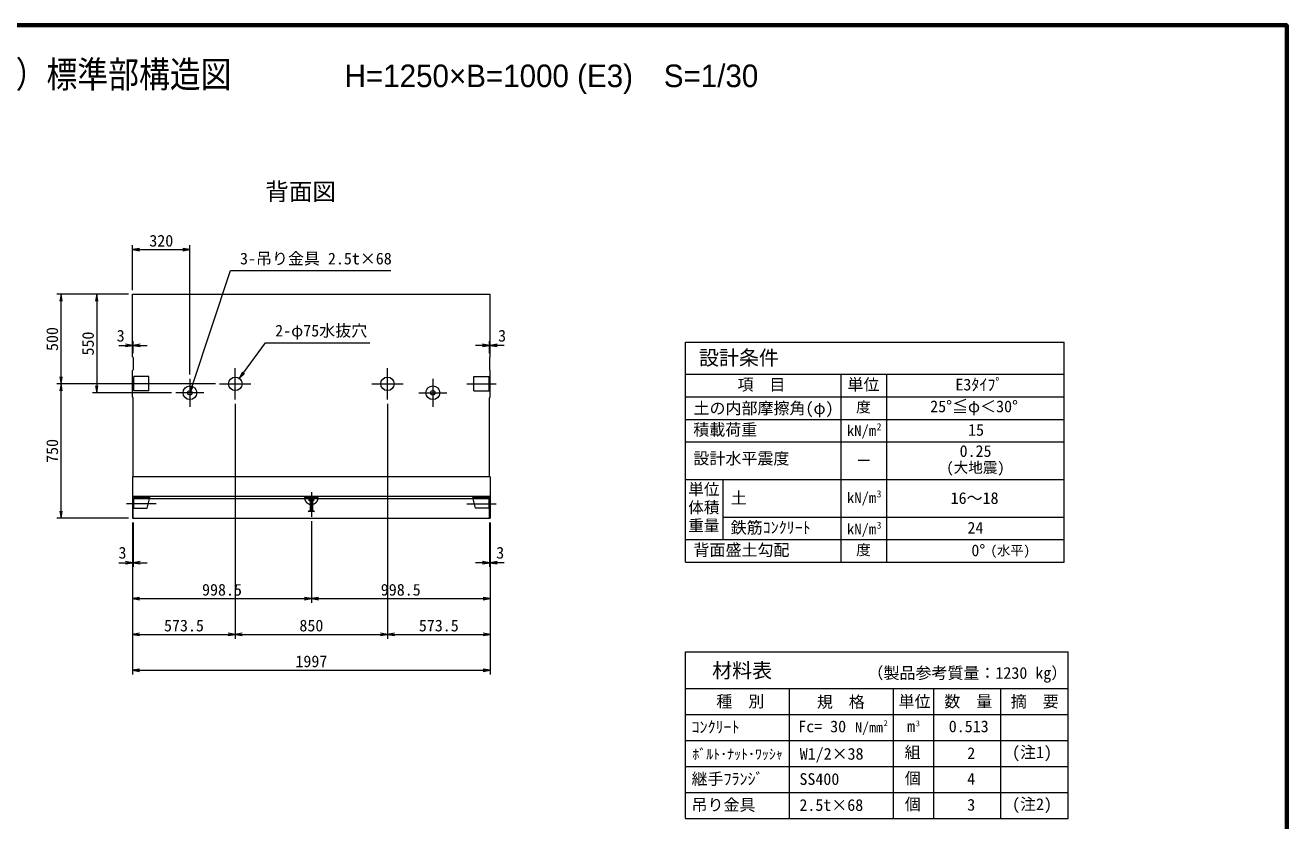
# Model space of a CAD drawing. Units: millimetres at full size, sheet at 1:30; some dimension numbers follow another scale. Extents: x 134809 to 146659, y -1498 to 6777.
# Drawn here: x 139611 to 146659, y 2332 to 6777 of the extents above; entities that cross this region are included whole.
import ezdxf
from ezdxf.enums import TextEntityAlignment as Align

# ---------------------------------------------------------------- set-up
doc = ezdxf.new("R2010")
doc.units = ezdxf.units.MM
doc.header["$LTSCALE"] = 30
doc.linetypes.add('CHAIN', pattern=[18.5, 12, -1.5, 3.5, -1.5])
doc.linetypes.add('DASHED', pattern=[7.5, 6, -1.5])
for name, color, linetype, lineweight in [('01図枠', 1, 'Continuous', 70), ('中心', 6, 'CHAIN', 9), ('外形線', 7, 'Continuous', 13), ('寸法', 2, 'Continuous', 9), ('細線', 4, 'Continuous', 9)]:
    doc.layers.add(name, color=color, linetype=linetype, lineweight=lineweight)
doc.layers.add('文字', color=7, linetype='Continuous')
doc.styles.add('ＭＳ ゴシック', font='')
doc.styles.add('ＭＳ Ｐゴシック', font='')
doc.styles.get('ＭＳ ゴシック').set_extended_font_data('MS Gothic')
doc.styles.get('ＭＳ Ｐゴシック').set_extended_font_data('MS PGothic')

# ---------------------------------------------------------------- blocks, each defined once
blk = doc.blocks.new('open_arrow')
at = {"color": 0, "linetype": 'Continuous', "lineweight": -2}
blk.add_lwpolyline([(7.5, 1.25), (0, 0), (7.5, -1.25)], dxfattribs=at)

msp = doc.modelspace()

# ---------------------------------------------------------------- linework, layer by layer
at = {"layer": '01図枠'}
msp.add_lwpolyline([(134808.55, -1383.36), (146658.55, -1383.36), (146658.55, 6776.64), (134808.55, 6776.64)], close=True, dxfattribs=at)
at = {"layer": '中心'}
for p, q in [((140531.3, 4801.7), (140531.3, 4644.7)), ((140784.8, 4685.7), (140784.8, 4860.7)), ((141634.8, 4685.7), (141634.8, 4860.7)), ((141888.3, 4801.7), (141888.3, 4644.7)), ((140342.3, 4773.2), (140177.3, 4773.2)), ((140609.8, 4723.2), (140452.8, 4723.2)), ((140697.3, 4773.2), (140872.3, 4773.2)), ((141547.3, 4773.2), (141722.3, 4773.2)), ((141809.8, 4723.2), (141966.8, 4723.2)), ((142077.3, 4773.2), (142242.3, 4773.2)), ((141209.8, 4168.33), (141209.8, 4029.33)), ((140342.3, 4102.69), (140177.3, 4102.69)), ((142077.3, 4102.69), (142242.3, 4102.69))]:
    msp.add_line(p, q, dxfattribs=at)
at = {"layer": '外形線'}
for p, q in [((140211.3, 5273.2), (142208.3, 5273.2)), ((140211.3, 4923.2), (140211.3, 5273.2)), ((142208.3, 4923.2), (142208.3, 5273.2)), ((140211.3, 4923.2), (140214.3, 4920.2)), ((140214.3, 4920.2), (140214.3, 4851.2)), ((142208.3, 4923.2), (142205.3, 4920.2)), ((142205.3, 4920.2), (142205.3, 4851.2)), ((140211.3, 4848.2), (140214.3, 4851.2)), ((140211.3, 4698.2), (140211.3, 4848.2)), ((142208.3, 4848.2), (142205.3, 4851.2)), ((142208.3, 4698.2), (142208.3, 4848.2)), ((140211.3, 4698.2), (140214.3, 4695.2)), ((140214.3, 4256.2), (140214.3, 4695.2)), ((142208.3, 4698.2), (142205.3, 4695.2)), ((142205.3, 4256.2), (142205.3, 4695.2)), ((140211.3, 4253.2), (140214.3, 4256.2)), ((140211.3, 4253.2), (140211.3, 4023.2)), ((142208.3, 4253.2), (142205.3, 4256.2)), ((142208.3, 4253.2), (142208.3, 4023.2)), ((140211.3, 4133.2), (142208.3, 4133.2)), ((140211.3, 4023.2), (142208.3, 4023.2))]:
    msp.add_line(p, q, dxfattribs=at)
for centre in [(140784.8, 4773.2), (141634.8, 4773.2)]:
    msp.add_circle(centre, 37.5, dxfattribs=at)
at = {"layer": '寸法'}
for p, q in [((140211.3, 5297.2), (140211.3, 5547.2)), ((140211.3, 5523.2), (140531.3, 5523.2)), ((140531.3, 4825.7), (140531.3, 5547.2)), ((140187.3, 5273.2), (139787.3, 5273.2)), ((139811.3, 4773.2), (139811.3, 5273.2)), ((140187.3, 5273.2), (139987.3, 5273.2)), ((140011.3, 5273.2), (140011.3, 4723.2)), ((140211.3, 4947.2), (140211.3, 5012.17)), ((140214.3, 4944.2), (140214.3, 5012.17)), ((142205.3, 4944.2), (142205.3, 5012.17)), ((142208.3, 4947.2), (142208.3, 5012.17)), ((140133.3, 4988.17), (140292.3, 4988.17)), ((142286.3, 4988.17), (142127.3, 4988.17)), ((140673.3, 4773.2), (139787.3, 4773.2)), ((140673.3, 4773.2), (139787.3, 4773.2)), ((139811.3, 4023.2), (139811.3, 4773.2)), ((140428.8, 4723.2), (139987.3, 4723.2)), ((140784.8, 4661.7), (140784.8, 3349.2)), ((140784.8, 4661.7), (140784.8, 3349.2)), ((141634.8, 4661.7), (141634.8, 3349.2)), ((141634.8, 4661.7), (141634.8, 3349.2)), ((140187.3, 4023.2), (139787.3, 4023.2)), ((140211.3, 3999.2), (140211.3, 3149.2)), ((140211.3, 3999.2), (140211.3, 3349.2)), ((140211.3, 3999.2), (140211.3, 3549.2)), ((140211.3, 3999.2), (140211.3, 3749.84)), ((140214.3, 3999.2), (140214.3, 3749.84)), ((141209.8, 4005.33), (141209.8, 3549.2)), ((141209.8, 4005.33), (141209.8, 3549.2)), ((142205.3, 3999.2), (142205.3, 3749.84)), ((142208.3, 3999.2), (142208.3, 3149.2)), ((142208.3, 3999.2), (142208.3, 3349.2)), ((142208.3, 3999.2), (142208.3, 3549.2)), ((142208.3, 3999.2), (142208.3, 3749.84)), ((140133.3, 3773.84), (140292.3, 3773.84)), ((142286.3, 3773.84), (142127.3, 3773.84)), ((140211.3, 3573.2), (141209.8, 3573.2)), ((141209.8, 3573.2), (142208.3, 3573.2)), ((140211.3, 3373.2), (140784.8, 3373.2)), ((140784.8, 3373.2), (141634.8, 3373.2)), ((141634.8, 3373.2), (142208.3, 3373.2)), ((140211.3, 3173.2), (142208.3, 3173.2))]:
    msp.add_line(p, q, dxfattribs=at)
at = {"layer": '寸法', "color": 3}
for p, q in [((143299.39, 3902.65), (143299.39, 5006.19)), ((143299.39, 5006.19), (145414.39, 5006.19)), ((145414.39, 3776.65), (145414.39, 5006.19)), ((143299.39, 3776.65), (143299.39, 4826.65)), ((143299.39, 4826.65), (145414.39, 4826.65)), ((144169.39, 3776.65), (144169.39, 4826.65)), ((144424.39, 3776.65), (144424.39, 4826.65)), ((143299.39, 4700.65), (145414.39, 4700.65)), ((143299.39, 4574.65), (145414.39, 4574.65)), ((143299.39, 4448.65), (145414.39, 4448.65)), ((143299.39, 4238.65), (145414.39, 4238.65)), ((143509.39, 3902.65), (143509.39, 4238.65)), ((143509.39, 4028.65), (145414.39, 4028.65)), ((143299.39, 3902.65), (145414.39, 3902.65)), ((143299.39, 3776.65), (145414.39, 3776.65)), ((143299.39, 2344.96), (143299.39, 3276.65)), ((143299.39, 3276.65), (145436.89, 3276.65)), ((145436.89, 2344.96), (145436.89, 3276.65)), ((143299.39, 3070.12), (145436.89, 3070.12)), ((143880.64, 2344.96), (143880.64, 3070.12)), ((144461.89, 2344.96), (144461.89, 3070.12)), ((144686.89, 2344.96), (144686.89, 3070.12)), ((144686.89, 2489.99), (144686.89, 3070.12)), ((145061.89, 2344.96), (145061.89, 3070.12)), ((143299.39, 2925.09), (145436.89, 2925.09)), ((143299.39, 2780.05), (145436.89, 2780.05)), ((143299.39, 2635.02), (145436.89, 2635.02)), ((143299.39, 2489.99), (145436.89, 2489.99)), ((143299.39, 2344.96), (145436.89, 2344.96))]:
    msp.add_line(p, q, dxfattribs=at)
at = {"layer": '寸法', "color": 3, "linetype": 'DASHED'}
for p, q in [((141171.3, 4138.33), (141248.3, 4138.33)), ((141197.3, 4127.33), (141222.3, 4127.33)), ((141197.3, 4119), (141197.3, 4127.33)), ((141222.3, 4119), (141197.3, 4119)), ((141202.8, 4119), (141202.8, 4067)), ((141216.8, 4119), (141216.8, 4067)), ((141222.3, 4127.33), (141222.3, 4119)), ((141192.3, 4059.33), (141202.8, 4067)), ((141227.3, 4059.33), (141192.3, 4059.33)), ((141202.8, 4067), (141216.8, 4067)), ((141216.8, 4067), (141227.3, 4059.33))]:
    msp.add_line(p, q, dxfattribs=at)
at = {"layer": '寸法'}
for points in [[(140531.3, 4723.2), (140543.55, 4760.23), (140757.14, 5405.6), (141654.55, 5405.6)], [(140807.01, 4803.42), (140830.1, 4834.84), (140953.64, 5002.92), (141536.87, 5002.92)]]:
    msp.add_lwpolyline(points, dxfattribs=at)
at = {"layer": '寸法', "color": 3}
for centre, radius in [((140531.3, 4723.2), 38.5), ((140531.3, 4723.2), 12.5), ((141888.3, 4723.2), 38.5), ((141888.3, 4723.2), 12.5)]:
    msp.add_circle(centre, radius, dxfattribs=at)
at = {"layer": '寸法', "color": 3, "linetype": 'DASHED'}
msp.add_arc((141209.8, 4138.33), 38.5, 180, 0, dxfattribs=at)
at = {"layer": '細線'}
for p, q in [((140217.3, 4733.2), (140217.3, 4813.2)), ((140302.3, 4813.2), (140217.3, 4813.2)), ((140302.3, 4733.2), (140302.3, 4813.2)), ((142117.3, 4733.2), (142117.3, 4813.2)), ((142117.3, 4813.2), (142202.3, 4813.2)), ((142202.3, 4733.2), (142202.3, 4813.2)), ((140302.3, 4733.2), (140217.3, 4733.2)), ((142117.3, 4733.2), (142202.3, 4733.2)), ((142208.3, 4253.2), (140211.3, 4253.2)), ((142208.3, 4142.82), (140211.3, 4142.82)), ((140214.3, 4023.2), (140214.3, 4133.2)), ((142205.3, 4023.2), (142205.3, 4133.2))]:
    msp.add_line(p, q, dxfattribs=at)
at = {"layer": '細線', "linetype": 'DASHED'}
for p, q in [((140217.3, 4077.69), (140217.3, 4137.69)), ((140217.3, 4137.69), (140308.3, 4137.69)), ((140293.3, 4077.69), (140308.3, 4137.69)), ((142126.3, 4077.69), (142111.3, 4137.69)), ((142202.3, 4137.69), (142111.3, 4137.69)), ((142202.3, 4077.69), (142202.3, 4137.69)), ((140217.3, 4077.69), (140293.3, 4077.69)), ((142202.3, 4077.69), (142126.3, 4077.69))]:
    msp.add_line(p, q, dxfattribs=at)

# ---------------------------------------------------------------- block references
at = {"layer": '寸法', "xscale": 5.2, "yscale": 5.2}
for p in [(140211.3, 5523.2), (140214.3, 4988.17), (142208.3, 4988.17), (140214.3, 3773.84), (142208.3, 3773.84), (140211.3, 3573.2), (141209.8, 3573.2), (140211.3, 3373.2), (140784.8, 3373.2), (141634.8, 3373.2), (140211.3, 3173.2)]:
    msp.add_blockref('open_arrow', p, dxfattribs=at)
for p, rotation in [((140531.3, 5523.2), 180), ((139811.3, 5273.2), 270), ((140011.3, 5273.2), 270), ((140211.3, 4988.17), 180), ((142205.3, 4988.17), 180), ((139811.3, 4773.2), 90), ((140807.01, 4803.42), 53.7), ((139811.3, 4773.2), 270), ((140011.3, 4723.2), 90), ((140531.3, 4723.2), 71.7), ((139811.3, 4023.2), 90), ((140211.3, 3773.84), 180), ((142205.3, 3773.84), 180), ((141209.8, 3573.2), 180), ((142208.3, 3573.2), 180), ((140784.8, 3373.2), 180), ((141634.8, 3373.2), 180), ((142208.3, 3373.2), 180), ((142208.3, 3173.2), 180)]:
    msp.add_blockref('open_arrow', p, dxfattribs=dict(at, rotation=rotation))

# ---------------------------------------------------------------- texts
at = {"layer": '寸法', "style": 'ＭＳ ゴシック'}
for s, p in [('320', (140371.3, 5572.7)), ('3', (140144.52, 5041.88)), ('3', (142275.07, 5041.88)), ('3', (140154.86, 3829.44)), ('3', (142264.74, 3829.44)), ('998.5', (140710.55, 3622.7)), ('998.5', (141709.05, 3622.7)), ('573.5', (140498.05, 3422.7)), ('850', (141209.8, 3422.7)), ('573.5', (141921.55, 3422.7)), ('1997', (141209.8, 3222.7))]:
    msp.add_text(s, height=65.51, dxfattribs=at).set_placement(p, align=Align.MIDDLE_CENTER)
for s, p in [('3-吊り金具 2.5t×68', (140811.14, 5420.6)), ('2-φ75水抜穴', (141007.64, 5017.92))]:
    msp.add_text(s, height=65.51, dxfattribs=at).set_placement(p, align=Align.BOTTOM_LEFT)
for s, p in [('500', (139761.8, 5023.2)), ('550', (139961.8, 4998.2)), ('750', (139761.8, 4398.2))]:
    msp.add_text(s, height=65.51, rotation=90, dxfattribs=at).set_placement(p, align=Align.MIDDLE_CENTER)
at = {"layer": '寸法', "color": 3, "style": 'ＭＳ ゴシック'}
for s, height, p in [('設計条件', 81.89, (143375.12, 4853.09)), ('項\u3000目', 65.51, (143589.93, 4716.58)), ('単位', 65.51, (144204.34, 4716.58)), ('E3ﾀｲﾌﾟ', 65.51, (144807.39, 4716.58)), ('土の内部摩擦角(φ)', 65.51, (143344.63, 4584.68)), ('度', 59.81, (144253.23, 4595.89)), ('25°', 65.51, (144666.66, 4594.79)), ('≦φ＜30°', 65.51, (144788.6, 4594.79)), ('積載荷重', 65.51, (143343.2, 4464.68)), ('kN/m', 59.81, (144201.53, 4464.07)), ('2', 39.16, (144367.39, 4501.93)), ('15', 65.51, (144878.25, 4463.2)), ('設計水平震度', 65.51, (143343.85, 4303.94)), ('0.25', 65.51, (144830.89, 4345.16)), ('ー', 59.81, (144255.47, 4296.42)), ('(大地震)', 59.81, (144756.81, 4258.14)), ('土', 65.51, (143552.15, 4083.03)), ('kN/m', 59.81, (144201.85, 4089.03)), ('3', 39.16, (144367.71, 4126.88)), ('16～18', 65.51, (144780.83, 4082.54)), ('鉄筋ｺﾝｸﾘｰﾄ', 65.51, (143552.15, 3917.59)), ('kN/m', 59.81, (144201.85, 3913.89)), ('3', 39.16, (144367.71, 3951.75)), ('24', 65.51, (144874.75, 3916.49)), ('背面盛土勾配', 65.51, (143344.39, 3792.58)), ('度', 59.81, (144253.23, 3797.89)), ('0°', 65.51, (144896.82, 3790.34)), ('(水平)', 54.12, (145003.56, 3798.98)), ('材料表', 81.89, (143448.54, 3106.21)), ('種\u3000別', 65.51, (143472.1, 2946.58)), ('規\u3000格', 65.51, (144033.21, 2943.48)), ('単位', 65.51, (144490.12, 2945.88)), ('数\u3000量', 65.51, (144745.42, 2946.43)), ('摘\u3000要', 65.51, (145116.65, 2946.14)), ('ｺﾝｸﾘｰﾄ', 65.51, (143333.63, 2803.34)), ('Fc= 30', 65.51, (143929.71, 2806.54)), ('2', 32.75, (144406.19, 2851.1)), ('3', 32.75, (144586.36, 2849.94)), ('N/mm', 56.96, (144247.52, 2808.18)), ('m', 65.51, (144537.33, 2807.41)), ('組', 65.51, (144523.9, 2662.37)), ('(注1)', 65.51, (145123.9, 2662.37)), ('ﾎﾞﾙﾄ･ﾅｯﾄ･ﾜｯｼｬ', 56.96, (143338, 2658.49)), ('W1/2×38', 65.51, (143937.78, 2653.61)), ('継手ﾌﾗﾝｼﾞ', 65.51, (143333.46, 2513.55)), ('個', 65.51, (144524.9, 2517.34)), ('SS400', 65.51, (143936.12, 2512.52)), ('個', 65.51, (144524.9, 2372.31)), ('(注2)', 65.51, (145123.9, 2372.31)), ('吊り金具', 65.51, (143333.46, 2368.52)), ('2.5t×68', 65.51, (143936.12, 2367.49))]:
    msp.add_text(s, height=height, dxfattribs=at).set_placement(p, align=Align.BOTTOM_LEFT)
for s, p in [('単位', (143315.24, 4215.51)), ('体積', (143315.24, 4114.5)), ('重量', (143315.24, 4013.5))]:
    msp.add_text(s, height=63.93, dxfattribs=at).set_placement(p, align=Align.TOP_LEFT)
for s, p in [('（製品参考質量：1230 kg）', (145432.35, 3105.38)), ('0.513', (144993.27, 2806.9)), ('2', (144918.43, 2657.11)), ('4', (144918.23, 2513.85)), ('3', (144918.23, 2368.82))]:
    msp.add_text(s, height=65.51, dxfattribs=at).set_placement(p, align=Align.BOTTOM_RIGHT)
at = {"layer": '文字', "style": 'ＭＳ Ｐゴシック', "width": 0.85}
msp.add_text(' KLウォール3型（Eタイプ）標準部構造図\u3000\u3000\u3000\u3000\u3000\u3000\u3000\u3000\u3000\u3000\u3000\u3000\u3000\u3000 \u3000\u3000\u3000\u3000', height=148.5, dxfattribs=at).set_placement((140733.55, 6383.47), align=Align.BOTTOM_CENTER)
at = {"layer": '文字', "style": 'ＭＳ Ｐゴシック'}
msp.add_text('H=1250×B=1000 (E3)\u3000S=1/30', height=126.2, dxfattribs=at).set_placement((141395.5, 6392.97), align=Align.BOTTOM_LEFT)
msp.add_text(' 背面図 ', height=96.5, dxfattribs=at).set_placement((141149.82, 5769.94), align=Align.BOTTOM_CENTER)

doc.saveas('drawing.dxf')
